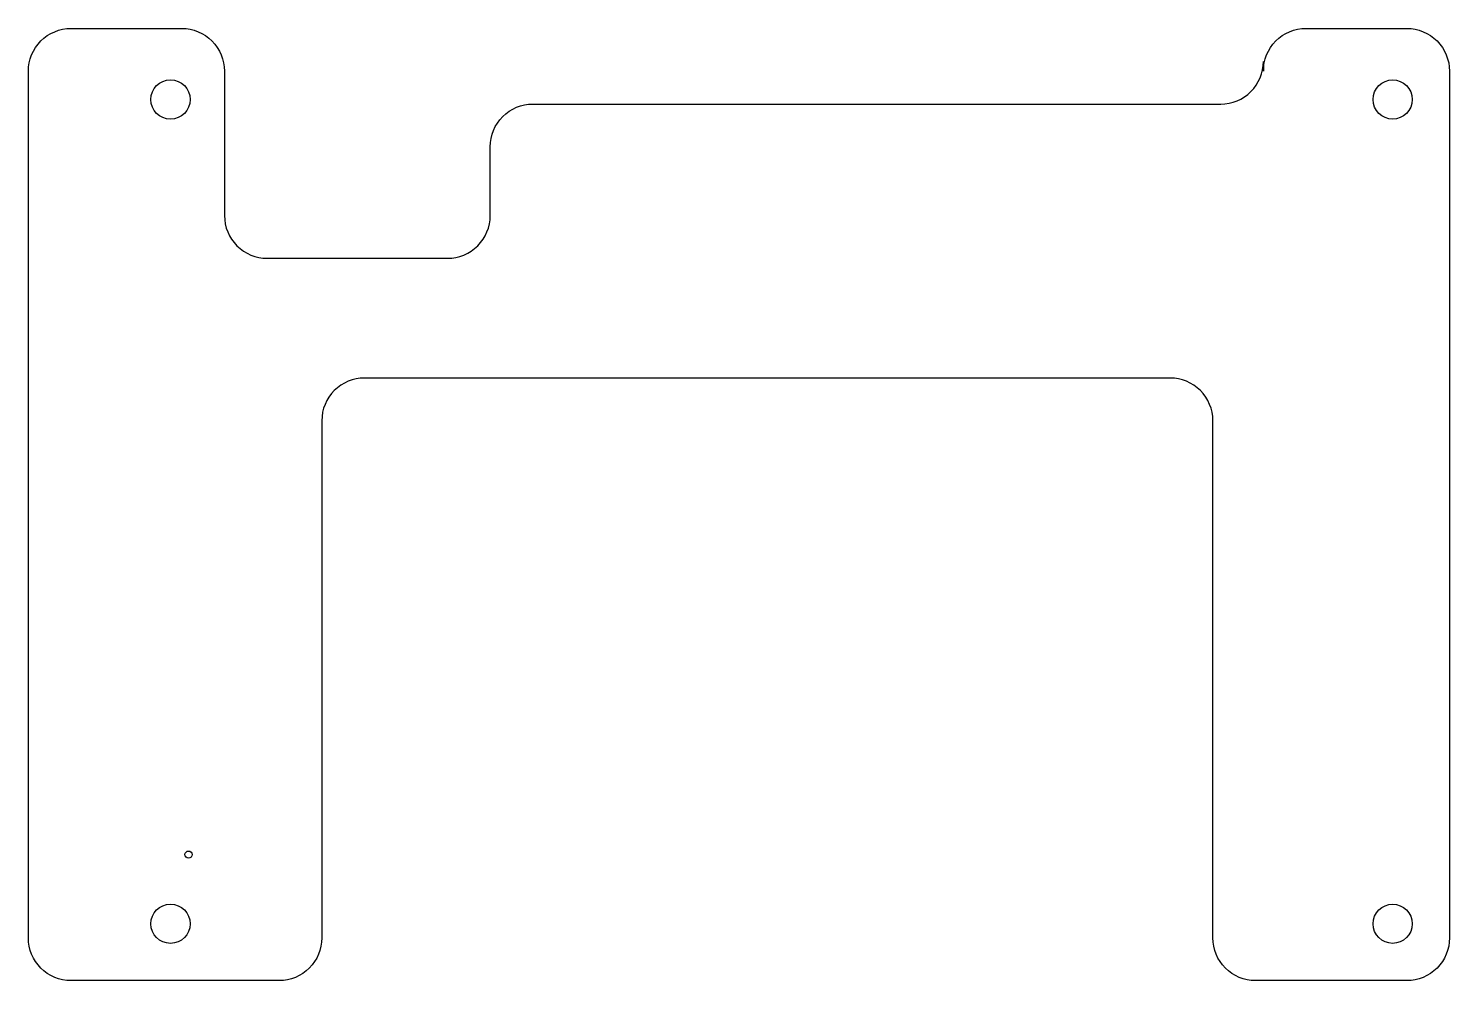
# Model space of a CAD drawing. Header units: millimetres. Extents: x -51 to 49, y -41 to 26.
import ezdxf

# ---------------------------------------------------------------- set-up
doc = ezdxf.new("R2010")
doc.units = ezdxf.units.MM
doc.layers.get('0').update_dxf_attribs({"linetype": 'CONTINUOUS'})

msp = doc.modelspace()

# ---------------------------------------------------------------- linework, layer by layer
msp.add_lwpolyline([(45.62, 25.93, -0.414214), (48.62, 22.93), (48.62, -38.07, -0.414214), (45.62, -41.07), (34.97, -41.07, -0.414214), (31.97, -38.07), (31.97, -1.67, 0.414214), (28.97, 1.33), (-27.73, 1.33, 0.414214), (-30.73, -1.67), (-30.73, -38.07, -0.414214), (-33.73, -41.07), (-48.38, -41.07, -0.414214), (-51.38, -38.07), (-51.38, 22.93, -0.414214), (-48.38, 25.93), (-40.58, 25.93, -0.414214), (-37.58, 22.93), (-37.58, 12.76, 0.414214), (-34.58, 9.76), (-21.88, 9.76, 0.414214), (-18.88, 12.76), (-18.88, 17.61, -0.414214), (-15.88, 20.61), (32.52, 20.61, 0.414214), (35.52, 23.61), (35.52, 22.93, -0.414214), (38.52, 25.93)], format="xyb", close=True)
for centre, radius in [((-41.38, 20.93), 1.38), ((44.62, 20.93), 1.38), ((-40.11, -32.2), 0.25), ((-41.38, -37.07), 1.38), ((44.62, -37.07), 1.38)]:
    msp.add_circle(centre, radius)

doc.saveas('drawing.dxf')
